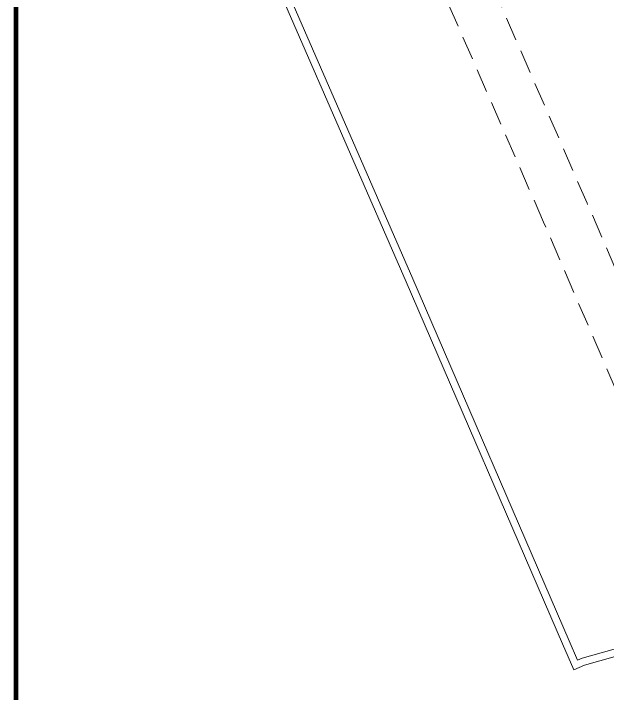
# Model space of a CAD drawing. Header units: inches. Extents: x 27644242 to 29005101, y -955243 to 216979.
# Drawn here: x 28689497 to 28708246, y -290099 to -268635 of the extents above; entities that cross this region are included whole.
import ezdxf

# ---------------------------------------------------------------- set-up
doc = ezdxf.new("R2010")
doc.units = ezdxf.units.IN
doc.header["$MEASUREMENT"] = 0
doc.linetypes.add('01-Xref Col Podium Lvl-1$0$HIDDEN', pattern=[0.375, 0.25, -0.125])
doc.layers.get('Defpoints').update_dxf_attribs({"color": 8})
doc.layers.add('RVA Site Boundary', color=17, linetype='Continuous', lineweight=15)

msp = doc.modelspace()

# ---------------------------------------------------------------- linework, layer by layer
at = {"layer": 'Defpoints', "linetype": 'Continuous', "const_width": 154.4}
msp.add_lwpolyline([(28798160.5, -243581), (28798160.5, -317831), (28689573.8, -317831), (28689573.8, -243581)], close=True, dxfattribs=at)
at = {"layer": 'Defpoints', "color": 1, "ltscale": 500}
msp.add_lwpolyline([(28689580.5, -294153), (28798167.2, -294153), (28798167.2, -245857.8), (28689580.5, -245857.8)], close=True, dxfattribs=at)
at = {"layer": 'RVA Site Boundary', "ltscale": 500}
msp.add_lwpolyline([(28734332.8, -282125.8), (28734049.9, -282185.8), (28733451.4, -282327.7), (28714532.9, -287304.9), (28712893.1, -287770.5), (28712617.9, -287848), (28711492, -288110), (28711137.2, -288191.6), (28707523.8, -289207.2), (28707182.4, -289355), (28706827.5, -288533.1), (28701891.2, -277100.5), (28694440.8, -260005.5), (28690189.5, -250395.7), (28698006.8, -250293.1), (28714624.7, -250128.4), (28721195.2, -250187.6), (28728662, -250165.5), (28742984.3, -250170.8)], dxfattribs=at)
msp.add_lwpolyline([(28734332.8, -282125.8), (28734049.9, -282185.8), (28733451.4, -282327.7), (28714532.9, -287304.9), (28712893.1, -287770.5), (28712617.9, -287848), (28711492, -288110), (28711137.2, -288191.6), (28707523.8, -289207.2), (28707182.4, -289355), (28706827.5, -288533.1), (28701891.2, -277100.5), (28694440.8, -260005.5), (28690189.5, -250395.7), (28698006.8, -250293.1), (28714624.7, -250128.4), (28721195.2, -250187.6), (28728662, -250165.5), (28742984.3, -250170.8)], dxfattribs=at)
at = {"layer": 'RVA Site Boundary', "color": 5, "ltscale": 500}
for points in [[(28734332.8, -282125.8), (28734049.9, -282185.8), (28733451.4, -282327.7), (28714532.9, -287304.9), (28712893.1, -287770.5), (28712617.9, -287848), (28711492, -288110), (28711137.2, -288191.6), (28707523.8, -289207.2), (28707182.4, -289355), (28706827.5, -288533.1), (28701891.2, -277100.5), (28694440.8, -260005.5), (28690189.5, -250395.7), (28698006.8, -250293.1), (28714624.7, -250128.4), (28721195.2, -250187.6), (28728662, -250165.5), (28742984.3, -250170.8)], [(28734298.4, -281898), (28733999.5, -281961.4), (28733395.6, -282104.6), (28714472.3, -287083.1), (28712830.5, -287549.2), (28712560.7, -287625.2), (28711440.1, -287885.9), (28711080.2, -287968.7), (28707446.6, -288990), (28707302.3, -289052.5), (28707038.7, -288441.9), (28702102.2, -277008.9), (28694651.4, -259913), (28690540.8, -250621.1), (28698009.5, -250523.1), (28714624.8, -250358.4), (28721194.5, -250417.6), (28728662.3, -250395.5), (28742984.1, -250400.8)]]:
    msp.add_lwpolyline(points, dxfattribs=at)
at = {"layer": 'RVA Site Boundary', "linetype": '01-Xref Col Podium Lvl-1$0$HIDDEN', "ltscale": 3000}
for points in [[(28741955.5, -276682.4), (28733624.9, -277440.7), (28733013.3, -277570.5), (28732304, -277738.6), (28713285.1, -282742.2), (28711605.9, -283219), (28711440.2, -283265.7), (28710425.7, -283501.7), (28709966.3, -283607.4), (28709865.1, -283635.9), (28706230.5, -275218.1), (28698771.7, -258103.8), (28697412.5, -255031.3), (28698061.3, -255022.8), (28714626.9, -254858.6), (28721180.9, -254917.6), (28728668.1, -254895.5), (28742981.5, -254900.8)], [(28741844.7, -275186.3), (28733400.5, -275954.9), (28732684.5, -276106.9), (28731940.1, -276283.3), (28712889.4, -281295.3), (28711197.7, -281775.6), (28711066.7, -281812.5), (28710744.1, -281887.6), (28707606.6, -274621.1), (28700145.1, -257500.7), (28699705.3, -256506.6), (28714627.6, -256358.7), (28721176.3, -256417.6), (28728670, -256395.5), (28742980.7, -256400.8)]]:
    msp.add_lwpolyline(points, dxfattribs=at)

doc.saveas('drawing.dxf')
